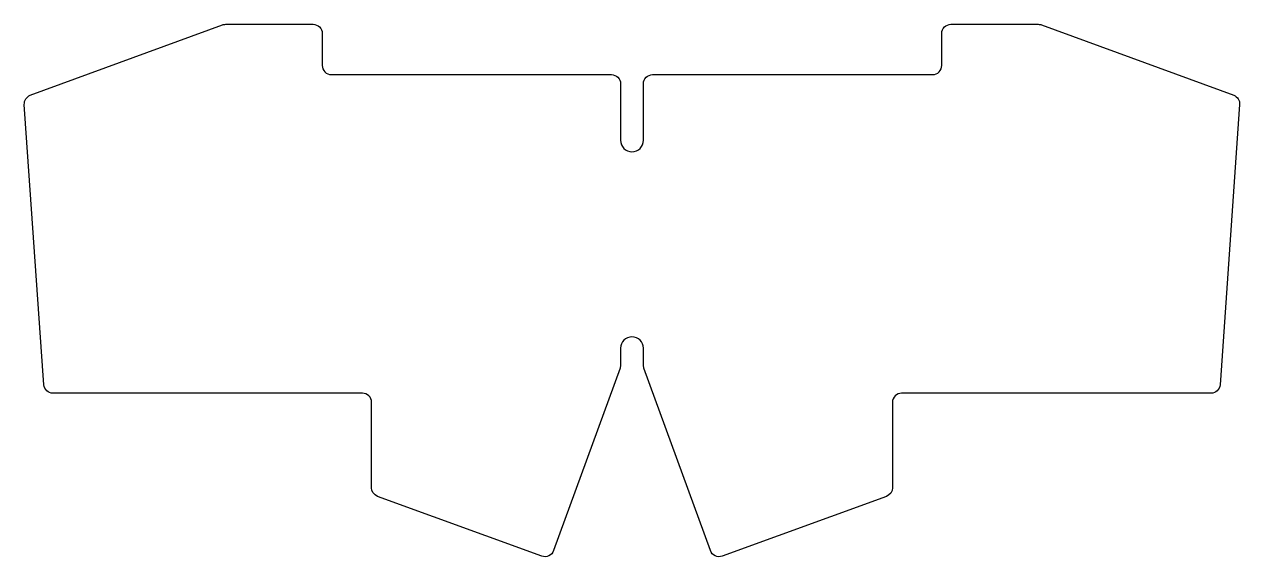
# Model space of a CAD drawing. Header units: millimetres. Extents: x -391 to -125, y 633 to 749.
import ezdxf

# ---------------------------------------------------------------- set-up
doc = ezdxf.new("R2010")
doc.units = ezdxf.units.MM
doc.layers.add('Default', color=18, linetype='Continuous', true_color=0x000000)

msp = doc.modelspace()

# ---------------------------------------------------------------- linework, layer by layer
at = {"layer": 'Default'}
msp.add_lwpolyline([(-260.51, 674.87, -0.087489), (-260.63, 674.18), (-275.16, 634.27, -0.414214), (-277.72, 633.07), (-313.62, 646.14, -0.315299), (-314.93, 648.02), (-314.93, 666.69, 0.414214), (-316.93, 668.69), (-384.54, 668.69, -0.39391), (-386.54, 670.55), (-390.82, 731.77, -0.333977), (-389.51, 733.79), (-347.5, 749.19, -0.088049), (-346.81, 749.31), (-327.71, 749.31, -0.414214), (-325.71, 747.31), (-325.71, 740.31, 0.414214), (-323.71, 738.31), (-262.51, 738.31, -0.414214), (-260.51, 736.31), (-260.51, 723.97, 1), (-255.51, 723.97), (-255.51, 736.31, -0.414214), (-253.51, 738.31), (-192.31, 738.31, 0.414214), (-190.31, 740.31), (-190.31, 747.31, -0.414214), (-188.31, 749.31), (-169.21, 749.31, -0.088049), (-168.52, 749.19), (-126.5, 733.79, -0.333977), (-125.2, 731.77), (-129.48, 670.55, -0.39391), (-131.47, 668.69), (-199.08, 668.69, 0.414214), (-201.08, 666.69), (-201.08, 648.02, -0.315299), (-202.4, 646.14), (-238.3, 633.07, -0.414214), (-240.86, 634.27), (-255.39, 674.18, -0.087489), (-255.51, 674.87), (-255.51, 678.5, 1), (-260.51, 678.5)], format="xyb", close=True, dxfattribs=at)

doc.saveas('drawing.dxf')
